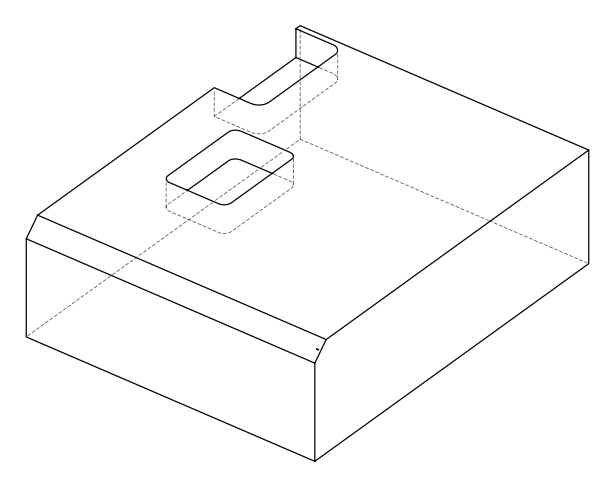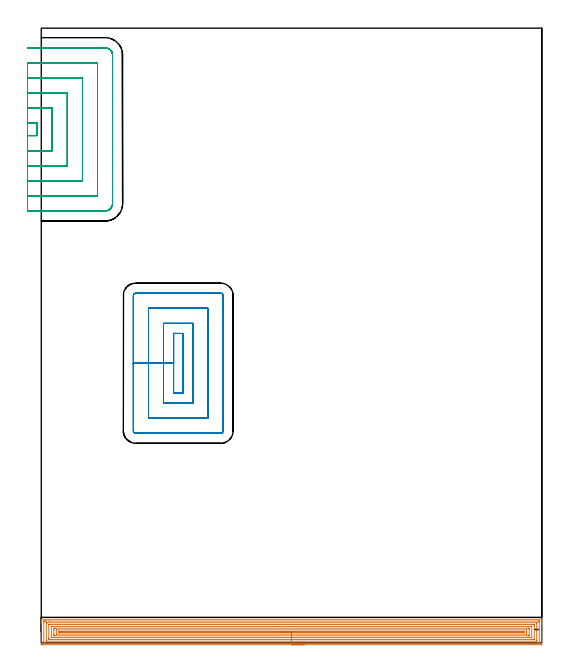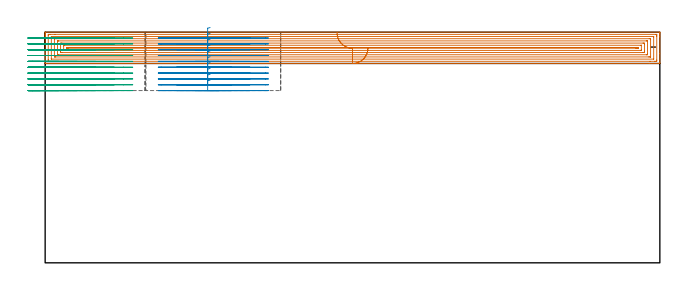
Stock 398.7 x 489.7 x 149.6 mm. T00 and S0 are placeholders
(PLAN: 3 operations, 1 tool changes, 78 min)
(1 AREA_MILL | FG_CHAMFER_SURFACE | UGT0205_001 | 25.74 min | 82150 mm3)
(2 MILL_RECTANGULAR_POCKET | POCKET_RECTANGULAR_STRAIGHT | NXT0201_012 | Follow Part, ap 4, ae 75% | 20.07 min | 419278 mm3)
(3 MILL_SLOT | SLOT_PARTIAL_RECTANGULAR | NXT0201_012 | Follow Part, ap 4, ae 75% | 32.16 min | 355459 mm3)
(TOOL UGT0205_001 | Chamfer Mill 20 x 3 x 45 deg. | D20 FL50 Z2)
(TOOL NXT0201_012 | ENDMILL 16mm [2P460-1600-NA 1630] | D16 FL38 Z6)
(OP 1 AREA_MILL)
G17 G21 G94 G90
T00 M6
G54
G17 G0 G90 X209.35 Y-1.5 S1061 M3
G43 Z159.6 H0
Z139.3
G94 G1 X209.312 Z138.428 F250.
X209.198 Z137.564
X209.009 Z136.712
X208.747 Z135.88
X208.413 Z135.074
X208.01 Z134.3
X207.542 Z133.564
X207.01 Z132.872
X206.421 Z132.229
X205.778 Z131.64
X205.086 Z131.108
X204.35 Z130.64
X203.576 Z130.237
X202.77 Z129.903
X201.938 Z129.641
X201.086 Z129.452
X200.222 Z129.338
X199.35 Z129.3
X0.616
X0.177 Y-1.496 Z129.302
X0.01 Y-1.492 Z129.306
X0. Y-1.321 Z129.476
Y15.095 Z145.89
Y15.702 Z146.497
Y16.25 Z147.047
Y16.584 Z147.38
Y17.132 Z147.928
Y17.466 Z148.26
Y18.133 Z148.933
Y18.457 Z149.257
X0.005 Y18.796 Z149.586
X0.008 Y18.797 Z149.588
X0.169 Y18.8 Z149.6
X398.531
X398.692 Y18.797 Z149.588
X398.695 Y18.796 Z149.586
X398.7 Y18.457 Z149.256
Y18.133 Z148.933
Y17.466 Z148.26
Y16.25 Z147.047
Y15.702 Z146.497
Y4.82 Z135.617
Y-1.047 Z129.75
X398.698 Y-1.323 Z129.474
X398.69 Y-1.492 Z129.306
X398.519 Y-1.499 Z129.299
X391.874 Y-1.5 Z129.3
X199.35
Y-0.086 Z130.714
X2.402 Y-0.085 Z130.715
X2.32
X2.033 Y-0.079 Z130.721
X2.01 Y0.015 Z130.815
X2.003 Y0.229 Z131.029
X2.001 Y0.716 Z131.516
X2. Y1.113 Z131.913
X2.001 Y16.584 Z147.384
X2.002 Y16.979 Z147.779
X2.01 Y17.371 Z148.171
X2.402 Y17.383 Z148.183
X2.484 Y17.385 Z148.185
X3.295 Y17.386 Z148.186
X6.359
X396.298 Y17.385 Z148.185
X396.38
X396.667 Y17.379 Z148.179
X396.69 Y17.285 Z148.085
X396.697 Y17.072 Z147.872
X396.699 Y16.584 Z147.384
X396.7 Y16.187 Z146.987
X396.699 Y0.716 Z131.516
X396.698 Y0.321 Z131.121
X396.69 Y-0.071 Z130.729
X396.298 Y-0.083 Z130.717
X396.216 Y-0.085 Z130.715
X395.405 Y-0.086 Z130.714
X392.341
X199.35
Y1.328 Z132.128
X4.189 Y1.329 Z132.129
X4.098 Y1.33 Z132.13
X4.026 Y1.333 Z132.133
X4.012 Y1.335 Z132.135
X4.008 Y1.359 Z132.159
X4.004 Y1.412 Z132.212
X4.001 Y1.598 Z132.398
X4. Y1.784 Z132.584
X4.001 Y15.702 Z146.502
X4.002 Y15.887 Z146.687
X4.008 Y15.95 Z146.75
X4.011 Y15.966 Z146.766
X4.02 Y15.967 Z146.767
X4.052 Y15.969 Z146.769
X4.189 Y15.971 Z146.771
X394.511
X394.602 Y15.97 Z146.77
X394.674 Y15.967 Z146.767
X394.688 Y15.965 Z146.765
X394.692 Y15.941 Z146.741
X394.696 Y15.888 Z146.688
X394.699 Y15.702 Z146.502
X394.7 Y15.517 Z146.317
Y1.598 Z132.398
X394.698 Y1.413 Z132.213
X394.692 Y1.35 Z132.15
X394.689 Y1.334 Z132.134
X394.68 Y1.333 Z132.133
X394.648 Y1.331 Z132.131
X394.511 Y1.329 Z132.129
X199.35 Y1.328 Z132.128
Y2.743 Z133.543
X6.868
X6.6 Y2.744 Z133.544
X6.128 Y2.748 Z133.548
X6.026 Y2.75 Z133.55
X6.01 Y2.929 Z133.729
X6. Y3.336 Z134.136
Y3.361 Z134.161
X6.001 Y14.368 Z145.168
X6.003 Y14.475 Z145.275
X6.007 Y14.528 Z145.328
X6.01 Y14.549 Z145.349
X6.035 Y14.55 Z145.35
X6.245 Y14.554 Z145.354
X6.868 Y14.557 Z145.357
X7.135
X391.832
X392.1 Y14.556 Z145.356
X392.572 Y14.552 Z145.352
X392.674 Y14.55 Z145.35
X392.69 Y14.371 Z145.171
X392.7 Y13.964 Z144.764
Y13.939 Z144.739
X392.699 Y2.932 Z133.732
X392.697 Y2.825 Z133.625
X392.693 Y2.772 Z133.572
X392.691 Y2.751 Z133.551
X392.665 Y2.75 Z133.55
X392.455 Y2.746 Z133.546
X391.832 Y2.743 Z133.543
X391.565
X199.35
Y4.157 Z134.957
X8.568
X8.395 Y4.158 Z134.958
X8.05 Y4.164 Z134.964
X8.008 Y4.169 Z134.969
X8.004 Y4.176 Z134.976
X8.001 Y4.199 Z134.999
Y12.821 Z143.621
X8.006 Y13.058 Z143.858
X8.01 Y13.132 Z143.932
X8.309 Y13.14 Z143.94
X8.482 Y13.143 Z143.943
X8.568
X390.132
X390.305 Y13.142 Z143.942
X390.65 Y13.136 Z143.936
X390.692 Y13.131 Z143.931
X390.695 Y13.124 Z143.924
X390.699 Y13.101 Z143.901
Y4.479 Z135.279
X390.694 Y4.242 Z135.042
X390.69 Y4.168 Z134.968
X390.391 Y4.16 Z134.96
X390.219 Y4.157 Z134.957
X390.132
X199.35
Y5.571 Z136.371
X10.881
X10.441 Y5.573 Z136.373
X10.011 Y5.578 Z136.378
X10.004 Y6.005 Z136.805
X10. Y6.44 Z137.24
Y10.848 Z141.648
X10.003 Y11.295 Z142.095
X10.008 Y11.722 Z142.522
X10.441 Y11.727 Z142.527
X10.894 Y11.729 Z142.529
X387.819
X388.259 Y11.727 Z142.527
X388.689 Y11.722 Z142.522
X388.696 Y11.295 Z142.095
X388.7 Y10.86 Z141.66
Y6.452 Z137.252
X388.697 Y6.005 Z136.805
X388.692 Y5.578 Z136.378
X388.259 Y5.573 Z136.373
X387.806 Y5.571 Z136.371
X199.35
Y6.985 Z137.785
X12.227
X12.127 Y6.986 Z137.786
X12.041 Y6.991 Z137.791
X12.009 Y6.995 Z137.795
X12.004 Y7.012 Z137.812
X12.001 Y7.034 Z137.834
X12. Y9.98 Z140.78
X12.002 Y10.129 Z140.929
X12.007 Y10.249 Z141.049
X12.014 Y10.309 Z141.109
X12.03 Y10.31 Z141.11
X12.227 Y10.314 Z141.114
X12.327 Y10.315 Z141.115
X386.473
X386.573 Y10.314 Z141.114
X386.658 Y10.309 Z141.109
X386.691 Y10.305 Z141.105
X386.696 Y10.288 Z141.088
X386.699 Y10.266 Z141.066
X386.7 Y7.32 Z138.12
X386.698 Y7.171 Z137.971
X386.693 Y7.051 Z137.851
X386.686 Y6.991 Z137.791
X386.67 Y6.99 Z137.79
X386.473 Y6.986 Z137.786
X386.373 Y6.985 Z137.785
X199.35
Y8.4 Z139.2
X14.907
X14.264 Y8.403 Z139.203
X14.014 Y8.407 Z139.207
X14.001 Y8.65 Z139.45
Y8.663 Z139.463
X14.014 Y8.893 Z139.693
X14.654 Y8.899 Z139.699
X14.907 Y8.9 Z139.7
X15.546
X383.793
X384.436 Y8.897 Z139.697
X384.686 Y8.893 Z139.693
X384.699 Y8.65 Z139.45
Y8.637 Z139.437
X384.686 Y8.407 Z139.207
X384.046 Y8.401 Z139.201
X383.793 Y8.4 Z139.2
X383.154
X199.35
X198.478 Z139.238
X197.614 Z139.351
X196.762 Z139.54
X195.93 Z139.803
X195.124 Z140.136
X194.35 Z140.539
X193.614 Z141.008
X192.922 Z141.539
X192.279 Z142.128
X191.69 Z142.772
X191.158 Z143.464
X190.69 Z144.2
X190.287 Z144.973
X189.953 Z145.779
X189.691 Z146.611
X189.502 Z147.463
X189.388 Z148.328
X189.35 Z149.2
G0 Z159.6
M5
M2
(OP 2 MILL_RECTANGULAR_POCKET)
G17 G21 G94 G90
T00 M6
G54
G17 G0 G90 X106.991 Y246.5 S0 M3
G43 Z159.6 H1
Z152.6
G94 G1 X105.4 Z152.174 F250.
Y222.75 Z145.81
Y199. F500.
X112.8
Y246.5
X105.4
Y222.75
X97.4
Y191.
X120.8
Y254.5
X97.4
Y222.75
X85.4
Y179.
X132.8
Y266.5
X85.4
Y222.75
X73.4
Y168.8
G3 X75.2 Y167. R1.8
G1 X143.
G3 X144.8 Y168.8 R1.8
G1 Y276.7
G3 X143. Y278.5 R1.8
G1 X75.2
G3 X73.4 Y276.7 R1.8
G1 Y222.75
Y221.75
G0 X106.991 Y246.5 Z148.81
G1 X105.4 Z148.384 F250.
Y222.75 Z142.02
Y199. F500.
X112.8
Y246.5
X105.4
Y222.75
X97.4
Y191.
X120.8
Y254.5
X97.4
Y222.75
X85.4
Y179.
X132.8
Y266.5
X85.4
Y222.75
X73.4
Y168.8
G3 X75.2 Y167. R1.8
G1 X143.
G3 X144.8 Y168.8 R1.8
G1 Y276.7
G3 X143. Y278.5 R1.8
G1 X75.2
G3 X73.4 Y276.7 R1.8
G1 Y222.75
Y221.75
G0 X106.991 Y246.5 Z145.02
G1 X105.4 Z144.594 F250.
Y222.75 Z138.23
Y199. F500.
X112.8
Y246.5
X105.4
Y222.75
X97.4
Y191.
X120.8
Y254.5
X97.4
Y222.75
X85.4
Y179.
X132.8
Y266.5
X85.4
Y222.75
X73.4
Y168.8
G3 X75.2 Y167. R1.8
G1 X143.
G3 X144.8 Y168.8 R1.8
G1 Y276.7
G3 X143. Y278.5 R1.8
G1 X75.2
G3 X73.4 Y276.7 R1.8
G1 Y222.75
Y221.75
G0 X106.991 Y246.5 Z141.23
G1 X105.4 Z140.804 F250.
Y222.75 Z134.44
Y199. F500.
X112.8
Y246.5
X105.4
Y222.75
X97.4
Y191.
X120.8
Y254.5
X97.4
Y222.75
X85.4
Y179.
X132.8
Y266.5
X85.4
Y222.75
X73.4
Y168.8
G3 X75.2 Y167. R1.8
G1 X143.
G3 X144.8 Y168.8 R1.8
G1 Y276.7
G3 X143. Y278.5 R1.8
G1 X75.2
G3 X73.4 Y276.7 R1.8
G1 Y222.75
Y221.75
G0 X106.991 Y246.5 Z137.44
G1 X105.4 Z137.014 F250.
Y222.75 Z130.65
Y199. F500.
X112.8
Y246.5
X105.4
Y222.75
X97.4
Y191.
X120.8
Y254.5
X97.4
Y222.75
X85.4
Y179.
X132.8
Y266.5
X85.4
Y222.75
X73.4
Y168.8
G3 X75.2 Y167. R1.8
G1 X143.
G3 X144.8 Y168.8 R1.8
G1 Y276.7
G3 X143. Y278.5 R1.8
G1 X75.2
G3 X73.4 Y276.7 R1.8
G1 Y222.75
Y221.75
G0 X106.991 Y246.5 Z133.65
G1 X105.4 Z133.224 F250.
Y222.75 Z126.86
Y199. F500.
X112.8
Y246.5
X105.4
Y222.75
X97.4
Y191.
X120.8
Y254.5
X97.4
Y222.75
X85.4
Y179.
X132.8
Y266.5
X85.4
Y222.75
X73.4
Y168.8
G3 X75.2 Y167. R1.8
G1 X143.
G3 X144.8 Y168.8 R1.8
G1 Y276.7
G3 X143. Y278.5 R1.8
G1 X75.2
G3 X73.4 Y276.7 R1.8
G1 Y222.75
Y221.75
G0 X106.991 Y246.5 Z129.86
G1 X105.4 Z129.434 F250.
Y222.75 Z123.07
Y199. F500.
X112.8
Y246.5
X105.4
Y222.75
X97.4
Y191.
X120.8
Y254.5
X97.4
Y222.75
X85.4
Y179.
X132.8
Y266.5
X85.4
Y222.75
X73.4
Y168.8
G3 X75.2 Y167. R1.8
G1 X143.
G3 X144.8 Y168.8 R1.8
G1 Y276.7
G3 X143. Y278.5 R1.8
G1 X75.2
G3 X73.4 Y276.7 R1.8
G1 Y222.75
Y221.75
G0 X106.991 Y246.5 Z126.07
G1 X105.4 Z125.644 F250.
Y222.75 Z119.28
Y199. F500.
X112.8
Y246.5
X105.4
Y222.75
X97.4
Y191.
X120.8
Y254.5
X97.4
Y222.75
X85.4
Y179.
X132.8
Y266.5
X85.4
Y222.75
X73.4
Y168.8
G3 X75.2 Y167. R1.8
G1 X143.
G3 X144.8 Y168.8 R1.8
G1 Y276.7
G3 X143. Y278.5 R1.8
G1 X75.2
G3 X73.4 Y276.7 R1.8
G1 Y222.75
Y221.75
G0 X106.991 Y246.5 Z122.28
G1 X105.4 Z121.854 F250.
Y222.75 Z115.49
Y199. F500.
X112.8
Y246.5
X105.4
Y222.75
X97.4
Y191.
X120.8
Y254.5
X97.4
Y222.75
X85.4
Y179.
X132.8
Y266.5
X85.4
Y222.75
X73.4
Y168.8
G3 X75.2 Y167. R1.8
G1 X143.
G3 X144.8 Y168.8 R1.8
G1 Y276.7
G3 X143. Y278.5 R1.8
G1 X75.2
G3 X73.4 Y276.7 R1.8
G1 Y222.75
Y221.75
G0 X106.991 Y246.5 Z118.49
G1 X105.4 Z118.064 F250.
Y222.75 Z111.7
Y199. F500.
X112.8
Y246.5
X105.4
Y222.75
X97.4
Y191.
X120.8
Y254.5
X97.4
Y222.75
X85.4
Y179.
X132.8
Y266.5
X85.4
Y222.75
X73.4
Y168.8
G3 X75.2 Y167. R1.8
G1 X143.
G3 X144.8 Y168.8 R1.8
G1 Y276.7
G3 X143. Y278.5 R1.8
G1 X75.2
G3 X73.4 Y276.7 R1.8
G1 Y222.75
Y221.75
G0 Z159.6
M5
M2
(OP 3 MILL_SLOT)
G17 G21 G94 G90
T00 M6
G54
G17 G0 G90 X-11. Y404.1 S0 M3
G43 Z159.6 H1
Z145.81
G94 G1 X-8. F250.
X-3.2 F500.
Y414.1
X-8.
X-11. F250.
Y392.1
X-8.
X8.8 F500.
Y426.1
X-8.
X-11. F250.
Y380.1
X-8.
X20.8 F500.
Y438.1
X-8.
X-11. F250.
Y368.1
X-8.
X32.8 F500.
Y450.1
X-8.
X-11. F250.
Y356.1
X-8.
X44.8 F500.
Y462.1
X-8.
X-11. F250.
Y344.1
X-8.
X50.9 F500.
G3 X56.8 Y350. R5.9
G1 Y468.2
G3 X50.9 Y474.1 R5.9
G1 X-8.
X-11. F250.
G0 Y404.1 Z142.02
G1 X-8.
X-3.2 F500.
Y414.1
X-8.
X-11. F250.
Y392.1
X-8.
X8.8 F500.
Y426.1
X-8.
X-11. F250.
Y380.1
X-8.
X20.8 F500.
Y438.1
X-8.
X-11. F250.
Y368.1
X-8.
X32.8 F500.
Y450.1
X-8.
X-11. F250.
Y356.1
X-8.
X44.8 F500.
Y462.1
X-8.
X-11. F250.
Y344.1
X-8.
X50.9 F500.
G3 X56.8 Y350. R5.9
G1 Y468.2
G3 X50.9 Y474.1 R5.9
G1 X-8.
X-11. F250.
G0 Y404.1 Z138.23
G1 X-8.
X-3.2 F500.
Y414.1
X-8.
X-11. F250.
Y392.1
X-8.
X8.8 F500.
Y426.1
X-8.
X-11. F250.
Y380.1
X-8.
X20.8 F500.
Y438.1
X-8.
X-11. F250.
Y368.1
X-8.
X32.8 F500.
Y450.1
X-8.
X-11. F250.
Y356.1
X-8.
X44.8 F500.
Y462.1
X-8.
X-11. F250.
Y344.1
X-8.
X50.9 F500.
G3 X56.8 Y350. R5.9
G1 Y468.2
G3 X50.9 Y474.1 R5.9
G1 X-8.
X-11. F250.
G0 Y404.1 Z134.44
G1 X-8.
X-3.2 F500.
Y414.1
X-8.
X-11. F250.
Y392.1
X-8.
X8.8 F500.
Y426.1
X-8.
X-11. F250.
Y380.1
X-8.
X20.8 F500.
Y438.1
X-8.
X-11. F250.
Y368.1
X-8.
X32.8 F500.
Y450.1
X-8.
X-11. F250.
Y356.1
X-8.
X44.8 F500.
Y462.1
X-8.
X-11. F250.
Y344.1
X-8.
X50.9 F500.
G3 X56.8 Y350. R5.9
G1 Y468.2
G3 X50.9 Y474.1 R5.9
G1 X-8.
X-11. F250.
G0 Y404.1 Z130.65
G1 X-8.
X-3.2 F500.
Y414.1
X-8.
X-11. F250.
Y392.1
X-8.
X8.8 F500.
Y426.1
X-8.
X-11. F250.
Y380.1
X-8.
X20.8 F500.
Y438.1
X-8.
X-11. F250.
Y368.1
X-8.
X32.8 F500.
Y450.1
X-8.
X-11. F250.
Y356.1
X-8.
X44.8 F500.
Y462.1
X-8.
X-11. F250.
Y344.1
X-8.
X50.9 F500.
G3 X56.8 Y350. R5.9
G1 Y468.2
G3 X50.9 Y474.1 R5.9
G1 X-8.
X-11. F250.
G0 Y404.1 Z126.86
G1 X-8.
X-3.2 F500.
Y414.1
X-8.
X-11. F250.
Y392.1
X-8.
X8.8 F500.
Y426.1
X-8.
X-11. F250.
Y380.1
X-8.
X20.8 F500.
Y438.1
X-8.
X-11. F250.
Y368.1
X-8.
X32.8 F500.
Y450.1
X-8.
X-11. F250.
Y356.1
X-8.
X44.8 F500.
Y462.1
X-8.
X-11. F250.
Y344.1
X-8.
X50.9 F500.
G3 X56.8 Y350. R5.9
G1 Y468.2
G3 X50.9 Y474.1 R5.9
G1 X-8.
X-11. F250.
G0 Y404.1 Z123.07
G1 X-8.
X-3.2 F500.
Y414.1
X-8.
X-11. F250.
Y392.1
X-8.
X8.8 F500.
Y426.1
X-8.
X-11. F250.
Y380.1
X-8.
X20.8 F500.
Y438.1
X-8.
X-11. F250.
Y368.1
X-8.
X32.8 F500.
Y450.1
X-8.
X-11. F250.
Y356.1
X-8.
X44.8 F500.
Y462.1
X-8.
X-11. F250.
Y344.1
X-8.
X50.9 F500.
G3 X56.8 Y350. R5.9
G1 Y468.2
G3 X50.9 Y474.1 R5.9
G1 X-8.
X-11. F250.
G0 Y404.1 Z119.28
G1 X-8.
X-3.2 F500.
Y414.1
X-8.
X-11. F250.
Y392.1
X-8.
X8.8 F500.
Y426.1
X-8.
X-11. F250.
Y380.1
X-8.
X20.8 F500.
Y438.1
X-8.
X-11. F250.
Y368.1
X-8.
X32.8 F500.
Y450.1
X-8.
X-11. F250.
Y356.1
X-8.
X44.8 F500.
Y462.1
X-8.
X-11. F250.
Y344.1
X-8.
X50.9 F500.
G3 X56.8 Y350. R5.9
G1 Y468.2
G3 X50.9 Y474.1 R5.9
G1 X-8.
X-11. F250.
G0 Y404.1 Z115.49
G1 X-8.
X-3.2 F500.
Y414.1
X-8.
X-11. F250.
Y392.1
X-8.
X8.8 F500.
Y426.1
X-8.
X-11. F250.
Y380.1
X-8.
X20.8 F500.
Y438.1
X-8.
X-11. F250.
Y368.1
X-8.
X32.8 F500.
Y450.1
X-8.
X-11. F250.
Y356.1
X-8.
X44.8 F500.
Y462.1
X-8.
X-11. F250.
Y344.1
X-8.
X50.9 F500.
G3 X56.8 Y350. R5.9
G1 Y468.2
G3 X50.9 Y474.1 R5.9
G1 X-8.
X-11. F250.
G0 Y404.1 Z111.7
G1 X-8.
X-3.2 F500.
Y414.1
X-8.
X-11. F250.
Y392.1
X-8.
X8.8 F500.
Y426.1
X-8.
X-11. F250.
Y380.1
X-8.
X20.8 F500.
Y438.1
X-8.
X-11. F250.
Y368.1
X-8.
X32.8 F500.
Y450.1
X-8.
X-11. F250.
Y356.1
X-8.
X44.8 F500.
Y462.1
X-8.
X-11. F250.
Y344.1
X-8.
X50.9 F500.
G3 X56.8 Y350. R5.9
G1 Y468.2
G3 X50.9 Y474.1 R5.9
G1 X-8.
X-11. F250.
G0 Z159.6
M5
M2
